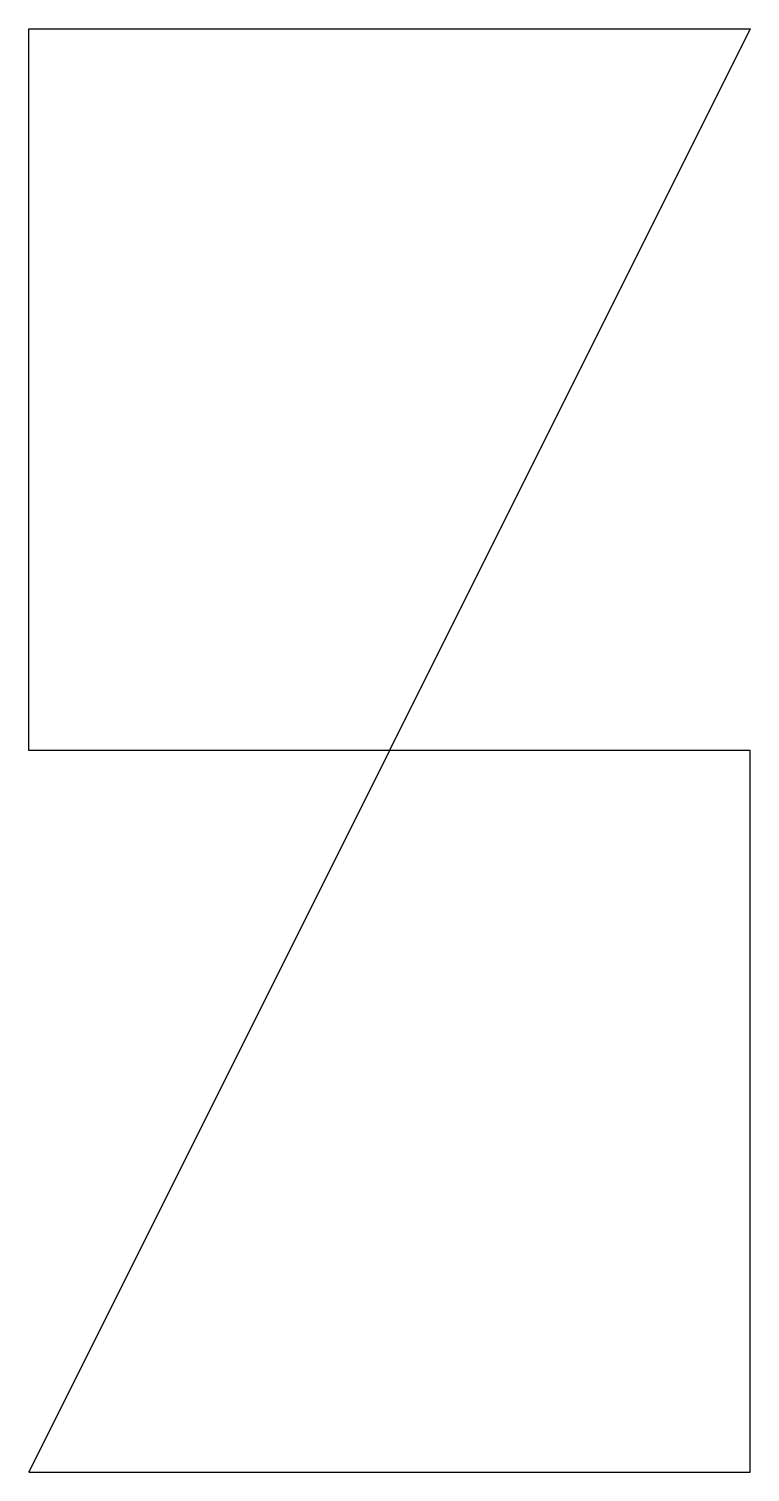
# Model space of a CAD drawing. Header units: millimetres. Extents: x 20 to 30, y 10 to 30.
import ezdxf

# ---------------------------------------------------------------- set-up
doc = ezdxf.new("R2010")
doc.units = ezdxf.units.MM
doc.layers.get('0').update_dxf_attribs({"lineweight": 25, "true_color": 0xffffff})

msp = doc.modelspace()

# ---------------------------------------------------------------- linework, layer by layer
msp.add_lwpolyline([(20, 10), (30, 10), (30, 20), (20, 20), (20, 30), (30, 30)], close=True)

doc.saveas('drawing.dxf')
